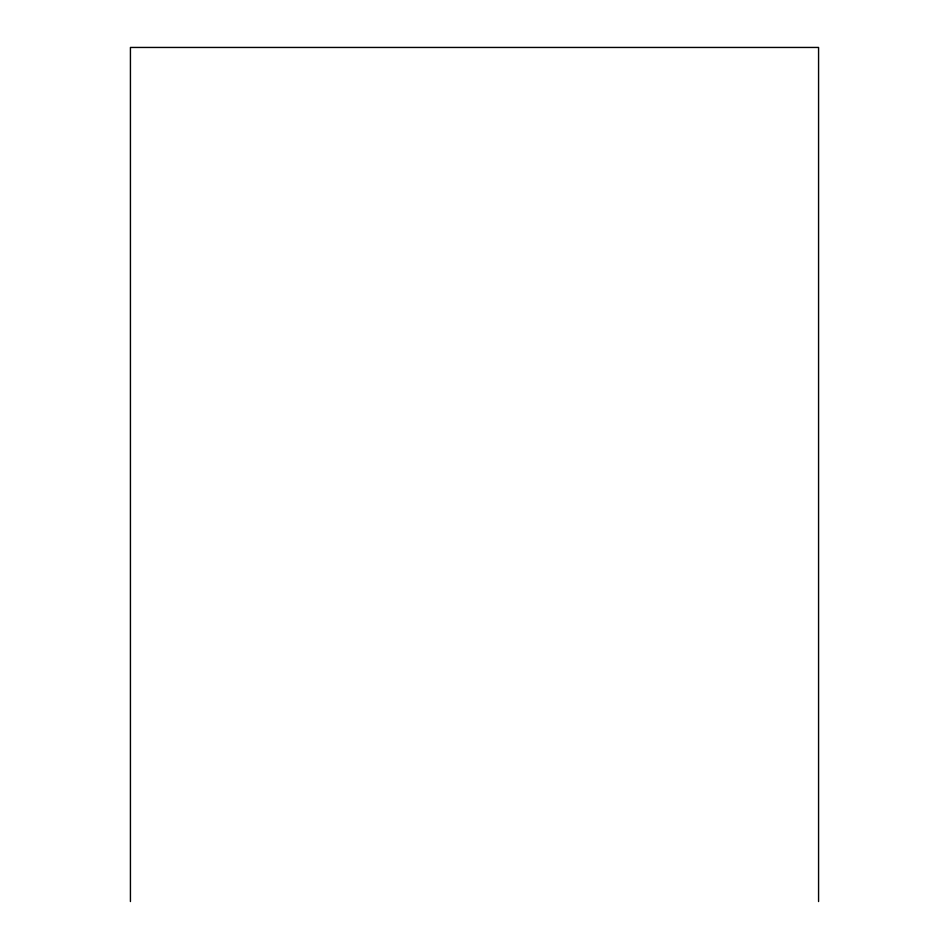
<?xml version="1.0" encoding="UTF-8"?>
<svg xmlns="http://www.w3.org/2000/svg" width="949" height="949" viewBox="0 0 949 949"><rect width="100%" height="100%" fill="white"/><g stroke="black" fill="none" stroke-linecap="round" stroke-linejoin="round"><path stroke-width="1.42" d="M818.572 901.55L818.572 47.45L130.428 47.45L130.428 901.55"/></g></svg>
